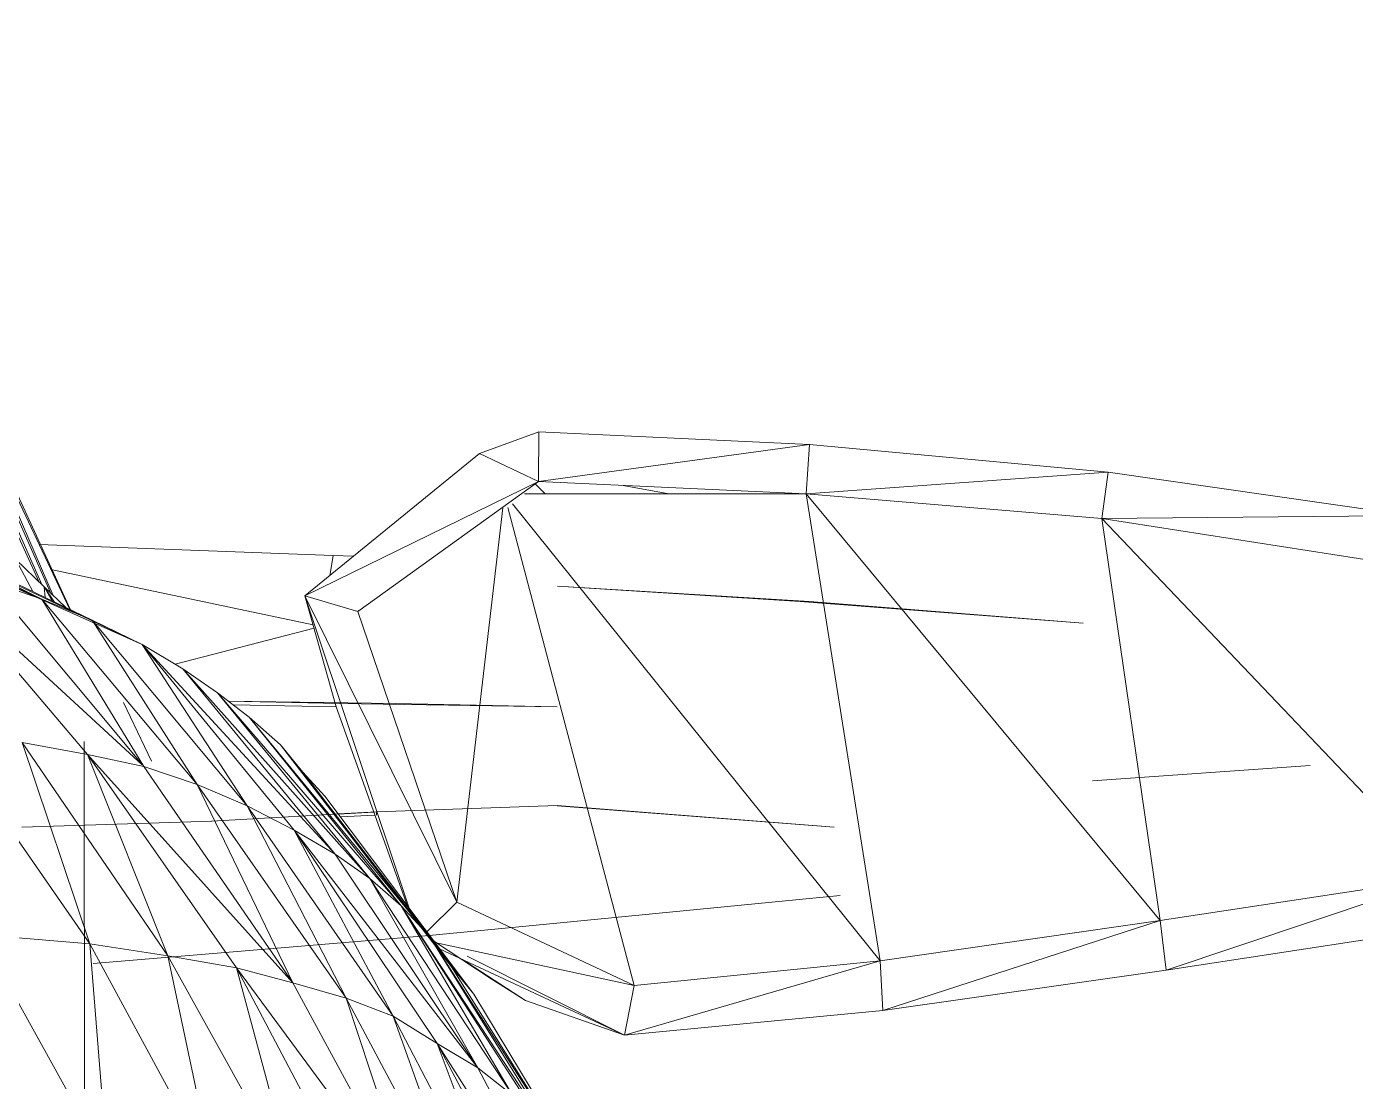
# Model space of a CAD drawing. Header units: inches. Extents: x -4168 to 1833, y -300 to 637.
# Drawn here: x -1129.9 to -1121.65, y 13.77 to 20.33 of the extents above; entities that cross this region are included whole.
import ezdxf

# ---------------------------------------------------------------- set-up
doc = ezdxf.new("R2010")
doc.units = ezdxf.units.IN
doc.header["$MEASUREMENT"] = 0
for name, color, linetype, lineweight in [('0-3', 55, 'Continuous', 9), ('0-5', 170, 'Continuous', 5), ('A-GENM', 5, 'Continuous', 9)]:
    doc.layers.add(name, color=color, linetype=linetype, lineweight=lineweight)

# ---------------------------------------------------------------- blocks, each defined once
blk = doc.blocks.new('Land_Rover_Evoque_-_SUV_Car_Vehicle_Automobile_13067 - Land Rover EVOQUE_dwg-1230547-BUILDING SECTION - EAST_WEST AT RAMP - LOOKING SOUTH')
at = {"layer": 'A-GENM'}
for p, q in [((-12414.1989, 20.3252), (-12412.6159, 16.8756)), ((-12414.0997, 20.2514), (-12412.5991, 16.8594)), ((-12414.0997, 20.2514), (-12412.5991, 16.8594)), ((-12412.4263, 16.7057), (-12414.0997, 20.2514)), ((-12414.0407, 20.1959), (-12412.5426, 16.8006)), ((-12412.4212, 16.7033), (-12414.0407, 20.1959)), ((-12413.9406, 20.0463), (-12412.5288, 16.7916)), ((-12409.8801, 17.6732), (-12409.5123, 17.8076)), ((-12409.5123, 17.8076), (-12409.5133, 17.5002)), ((-12409.5123, 17.8076), (-12407.831, 17.7307)), ((-12410.9647, 16.7894), (-12409.8801, 17.6732)), ((-12409.8801, 17.6732), (-12409.5133, 17.5002)), ((-12407.831, 17.7307), (-12409.5133, 17.5002)), ((-12407.831, 17.7307), (-12407.8502, 17.4242)), ((-12407.831, 17.7307), (-12405.9747, 17.5582)), ((-12405.9747, 17.5582), (-12407.8502, 17.4242)), ((-12405.9747, 17.5582), (-12406.0137, 17.2704)), ((-12405.9747, 17.5582), (-12404.0994, 17.2889)), ((-12410.9647, 16.7894), (-12409.5133, 17.5002)), ((-12410.6359, 16.6936), (-12409.5133, 17.5002)), ((-12407.8502, 17.4242), (-12409.601, 17.4237)), ((-12409.5372, 17.4885), (-12409.4718, 17.4237)), ((-12407.8502, 17.4242), (-12409.5133, 17.5002)), ((-12408.9878, 17.4762), (-12408.7043, 17.4239)), ((-12407.8502, 17.4242), (-12406.0137, 17.2704)), ((-12407.3917, 14.5233), (-12407.8502, 17.4242)), ((-12405.6513, 14.7728), (-12407.8502, 17.4242)), ((-12406.0137, 17.2704), (-12407.8502, 17.4242)), ((-12412.5991, 16.7701), (-12413.8938, 17.3657)), ((-12409.7037, 17.3395), (-12408.9203, 14.3693)), ((-12407.3917, 14.5233), (-12409.676, 17.3618)), ((-12409.7359, 17.3368), (-12410.0207, 14.8878)), ((-12404.0994, 17.2889), (-12406.0137, 17.2704)), ((-12406.0137, 17.2704), (-12404.1579, 16.9819)), ((-12405.6513, 14.7728), (-12406.0137, 17.2704)), ((-12406.0137, 17.2704), (-12403.8917, 15.0417)), ((-12404.1579, 16.9819), (-12406.0137, 17.2704)), ((-12412.2876, 16.6389), (-12413.5628, 17.2531)), ((-12412.5991, 16.7701), (-12413.5628, 17.2531)), ((-12410.7891, 17.041), (-12412.6162, 17.1081)), ((-12411.9761, 16.4879), (-12413.3097, 17.0828)), ((-12412.7606, 17.0152), (-12412.5846, 16.8454)), ((-12412.6558, 16.8163), (-12412.7606, 17.0152)), ((-12410.8113, 16.9144), (-12410.7891, 17.041)), ((-12410.6627, 17.0355), (-12410.7891, 17.041)), ((-12412.3151, 15.805), (-12413.2792, 16.9386)), ((-12411.9758, 15.7405), (-12413.2792, 16.9386)), ((-12411.9761, 16.4879), (-12412.9979, 16.9708)), ((-12410.9142, 16.6096), (-12412.543, 16.9531)), ((-12411.9758, 15.7434), (-12412.9298, 16.8829)), ((-12412.5991, 16.7701), (-12412.9298, 16.8829)), ((-12412.5846, 16.8454), (-12412.4531, 16.7186)), ((-12412.5791, 16.7793), (-12412.5846, 16.8454)), ((-12412.5846, 16.8454), (-12412.5362, 16.7587)), ((-12412.5846, 16.8454), (-12412.5209, 16.7513)), ((-12409.3961, 16.8503), (-12407.8884, 16.754)), ((-12409.3961, 16.8503), (-12407.8301, 16.754)), ((-12411.9651, 15.7307), (-12412.5991, 16.7701)), ((-12411.6348, 15.6181), (-12412.5991, 16.7701)), ((-12412.2876, 16.6389), (-12412.5991, 16.7701)), ((-12410.7711, 16.1003), (-12410.9647, 16.7894)), ((-12410.3181, 14.8499), (-12410.9647, 16.7894)), ((-12410.9647, 16.7894), (-12410.0207, 14.8878)), ((-12410.9647, 16.7894), (-12410.6359, 16.6936)), ((-12410.6303, 16.6981), (-12410.6359, 16.6936)), ((-12410.6359, 16.6936), (-12410.0207, 14.8878)), ((-12410.0207, 14.8878), (-12410.6359, 16.6936)), ((-12407.8884, 16.754), (-12406.1288, 16.6194)), ((-12407.8301, 16.754), (-12406.1288, 16.6194)), ((-12411.9761, 16.4879), (-12412.2876, 16.6389)), ((-12411.6348, 15.6181), (-12412.2876, 16.6389)), ((-12411.3238, 15.4863), (-12412.2876, 16.6389)), ((-12410.9084, 16.5888), (-12411.7711, 16.3653)), ((-12411.7234, 16.3368), (-12411.9761, 16.4879)), ((-12411.3238, 15.4863), (-12411.9761, 16.4879)), ((-12411.0312, 15.3353), (-12411.9761, 16.4879)), ((-12410.7777, 15.1848), (-12411.9758, 16.4876)), ((-12411.5077, 16.1866), (-12411.7234, 16.3368)), ((-12410.7777, 15.1848), (-12411.7234, 16.3368)), ((-12410.5625, 15.034), (-12411.7234, 16.3368)), ((-12411.5077, 16.1866), (-12411.3119, 16.0359)), ((-12410.5625, 15.034), (-12411.5077, 16.1866)), ((-12411.5077, 16.1866), (-12410.3672, 14.8638)), ((-12412.0921, 16.1278), (-12411.9189, 15.7627)), ((-12410.4023, 16.1207), (-12411.4422, 16.1362)), ((-12410.7502, 16.1211), (-12411.4404, 16.1348)), ((-12411.4126, 16.1134), (-12410.7711, 16.1003)), ((-12410.7711, 16.1003), (-12410.3273, 14.8622)), ((-12410.7502, 16.1211), (-12409.3969, 16.1016)), ((-12409.3969, 16.1016), (-12410.4023, 16.1207)), ((-12411.3119, 16.0359), (-12411.1171, 15.8656)), ((-12410.3672, 14.8638), (-12411.3119, 16.0359)), ((-12411.3119, 16.0359), (-12410.1909, 14.675)), ((-12413.2084, 15.9351), (-12412.3021, 14.6289)), ((-12412.3151, 15.805), (-12412.7227, 15.8797)), ((-12412.7227, 15.8797), (-12412.3021, 14.6289)), ((-12412.7227, 15.8797), (-12411.8169, 14.5543)), ((-12412.3367, 15.8848), (-12412.3319, 12.1014)), ((-12410.1909, 14.675), (-12411.1171, 15.8656)), ((-12411.1171, 15.8656), (-12410.0534, 14.4861)), ((-12411.1171, 15.8656), (-12410.9788, 15.6959)), ((-12411.39, 14.4793), (-12412.3151, 15.805)), ((-12411.0403, 14.3862), (-12412.3151, 15.805)), ((-12412.3151, 15.805), (-12411.9651, 15.7307)), ((-12412.3151, 15.805), (-12411.8169, 14.5543)), ((-12411.0403, 14.3862), (-12411.9651, 15.7307)), ((-12411.9651, 15.7307), (-12411.6348, 15.6181)), ((-12410.9788, 15.6959), (-12410.8418, 15.5451)), ((-12410.6303, 15.2404), (-12410.9788, 15.6959)), ((-12410.9788, 15.6959), (-12409.9157, 14.3158)), ((-12406.0728, 15.6401), (-12404.7187, 15.7361)), ((-12404.7187, 15.7361), (-12404.7188, 15.7357)), ((-12411.0403, 14.3862), (-12411.6348, 15.6181)), ((-12410.7091, 14.2923), (-12411.6348, 15.6181)), ((-12411.6348, 15.6181), (-12411.3238, 15.4863)), ((-12409.9157, 14.3158), (-12410.8418, 15.5451)), ((-12411.5449, 15.3911), (-12410.5203, 15.4482)), ((-12410.7091, 14.2923), (-12411.3238, 15.4863)), ((-12410.4173, 14.1801), (-12411.3238, 15.4863)), ((-12411.3238, 15.4863), (-12411.0312, 15.3353)), ((-12410.5193, 15.4489), (-12410.7592, 15.4355)), ((-12410.7587, 15.4348), (-12410.537, 15.4473)), ((-12410.521, 15.428), (-12410.5203, 15.4482)), ((-12410.5193, 15.4489), (-12409.3979, 15.4871)), ((-12407.6773, 15.3526), (-12409.3981, 15.4868)), ((-12409.3979, 15.4871), (-12407.6773, 15.3526)), ((-12412.7241, 15.3527), (-12411.5443, 15.3915)), ((-12410.53, 15.4276), (-12410.7457, 15.4176)), ((-12410.4173, 14.1801), (-12411.0312, 15.3353)), ((-12411.0312, 15.3353), (-12410.1443, 14.0102)), ((-12411.0312, 15.3353), (-12409.8907, 13.859)), ((-12411.0312, 15.3353), (-12410.7777, 15.1848)), ((-12409.8907, 13.859), (-12410.7777, 15.1848)), ((-12410.7777, 15.1848), (-12410.5625, 15.034)), ((-12409.8907, 13.859), (-12410.5625, 15.034)), ((-12410.5625, 15.034), (-12410.3672, 14.8638)), ((-12410.5625, 15.034), (-12409.6758, 13.6897)), ((-12405.6513, 14.7728), (-12403.8917, 15.0417)), ((-12403.8917, 15.0417), (-12405.6513, 14.7728)), ((-12405.6135, 14.465), (-12403.8917, 15.0417)), ((-12410.3672, 14.8638), (-12410.1909, 14.675)), ((-12410.3672, 14.8638), (-12409.3431, 13.3112)), ((-12410.3672, 14.8638), (-12409.5, 13.5195)), ((-12410.3672, 14.8638), (-12409.6758, 13.6897)), ((-12410.2073, 14.7029), (-12410.0207, 14.8878)), ((-12408.9203, 14.3693), (-12410.0207, 14.8878)), ((-12408.9203, 14.3693), (-12410.0207, 14.8878)), ((-12407.6397, 14.9296), (-12409.3999, 14.7568)), ((-12407.6404, 14.9295), (-12409.3997, 14.7567)), ((-12407.6404, 14.9295), (-12407.6397, 14.9296)), ((-12409.3999, 14.7568), (-12410.193, 14.68)), ((-12409.3997, 14.7567), (-12410.193, 14.68)), ((-12407.3917, 14.5233), (-12405.6513, 14.7728)), ((-12405.6513, 14.7728), (-12407.3917, 14.5233)), ((-12407.3738, 14.2155), (-12405.6513, 14.7728)), ((-12405.6135, 14.465), (-12405.6513, 14.7728)), ((-12403.8544, 14.7339), (-12405.6135, 14.465)), ((-12412.9801, 14.6845), (-12412.3021, 14.6289)), ((-12412.9801, 14.6845), (-12412.1908, 13.2626)), ((-12412.3021, 14.6289), (-12411.8169, 14.5543)), ((-12412.3021, 14.6289), (-12411.5321, 13.2073)), ((-12412.3021, 14.6289), (-12412.1908, 13.2626)), ((-12412.281, 14.5075), (-12410.1928, 14.6799)), ((-12410.2128, 14.6789), (-12410.1928, 14.6799)), ((-12410.1909, 14.675), (-12410.0534, 14.4861)), ((-12410.1909, 14.675), (-12409.186, 13.1029)), ((-12410.1909, 14.675), (-12409.3431, 13.3112)), ((-12410.1658, 14.6479), (-12409.8073, 14.411)), ((-12410.1569, 14.6361), (-12408.9203, 14.3693)), ((-12411.39, 14.4793), (-12411.8169, 14.5543)), ((-12411.027, 13.1328), (-12411.8169, 14.5543)), ((-12411.8169, 14.5543), (-12411.5321, 13.2073)), ((-12408.9791, 14.0617), (-12410.1287, 14.5986)), ((-12409.9902, 14.5339), (-12409.5946, 14.2762)), ((-12409.9575, 14.5512), (-12408.9791, 14.0617)), ((-12410.6389, 13.0579), (-12411.39, 14.4793)), ((-12410.2696, 12.9644), (-12411.39, 14.4793)), ((-12411.39, 14.4793), (-12411.027, 13.1328)), ((-12411.39, 14.4793), (-12411.0403, 14.3862)), ((-12410.0534, 14.4861), (-12409.0678, 12.9137)), ((-12410.0534, 14.4861), (-12409.186, 13.1029)), ((-12410.0534, 14.4861), (-12409.9157, 14.3158)), ((-12409.8073, 14.411), (-12409.8888, 14.4679)), ((-12408.9791, 14.0617), (-12407.3917, 14.5233)), ((-12407.3917, 14.5233), (-12408.9203, 14.3693)), ((-12407.3917, 14.5233), (-12408.9203, 14.3693)), ((-12407.3738, 14.2155), (-12407.3917, 14.5233)), ((-12405.6135, 14.465), (-12407.3738, 14.2155)), ((-12410.2696, 12.9644), (-12411.0403, 14.3862)), ((-12411.0403, 14.3862), (-12410.7091, 14.2923)), ((-12409.5946, 14.2762), (-12409.8073, 14.411)), ((-12408.9791, 14.0617), (-12408.9203, 14.3693)), ((-12410.2696, 12.9644), (-12410.7091, 14.2923)), ((-12410.7091, 14.2923), (-12409.939, 12.8516)), ((-12410.7091, 14.2923), (-12410.4173, 14.1801)), ((-12409.9157, 14.3158), (-12409.0678, 12.9137)), ((-12408.9791, 14.0617), (-12409.5946, 14.2762)), ((-12408.9791, 14.0617), (-12407.3738, 14.2155)), ((-12409.939, 12.8516), (-12410.4173, 14.1801)), ((-12410.4173, 14.1801), (-12409.6659, 12.7396)), ((-12410.4173, 14.1801), (-12410.1443, 14.0102)), ((-12409.6659, 12.7396), (-12410.1443, 14.0102)), ((-12410.1443, 14.0102), (-12409.3933, 12.6074)), ((-12410.1443, 14.0102), (-12409.1393, 12.4381)), ((-12410.1443, 14.0102), (-12409.8907, 13.859)), ((-12409.1393, 12.4381), (-12409.8907, 13.859)), ((-12409.8907, 13.859), (-12409.6758, 13.6897))]:
    blk.add_line(p, q, dxfattribs=at)
blk = doc.blocks.new('Land_Rover_Evoque_-_SUV_Car_Vehicle_Automobile_13067 - Land_Rover_Evoque_-_SUV_Car_Vehicle_Automobile_13067-1230553-BUILDING SECTION - EAST_WEST AT RAMP - LOOKING SOUTH')
blk.add_blockref('Land_Rover_Evoque_-_SUV_Car_Vehicle_Automobile_13067 - Land Rover EVOQUE_dwg-1230547-BUILDING SECTION - EAST_WEST AT RAMP - LOOKING SOUTH', (0, 0))
blk = doc.blocks.new('CTR  - Topography_rvt-2-BUILDING SECTION - EAST_WEST AT RAMP - LOOKING SOUTH')
at = {"layer": '0-3'}
blk.add_blockref('Land_Rover_Evoque_-_SUV_Car_Vehicle_Automobile_13067 - Land_Rover_Evoque_-_SUV_Car_Vehicle_Automobile_13067-1230553-BUILDING SECTION - EAST_WEST AT RAMP - LOOKING SOUTH', (0, 0), dxfattribs=at)

msp = doc.modelspace()

# ---------------------------------------------------------------- block references
at = {"layer": '0-5'}
msp.add_blockref('CTR  - Topography_rvt-2-BUILDING SECTION - EAST_WEST AT RAMP - LOOKING SOUTH', (11282.793, 0), dxfattribs=at)

doc.saveas('drawing.dxf')
